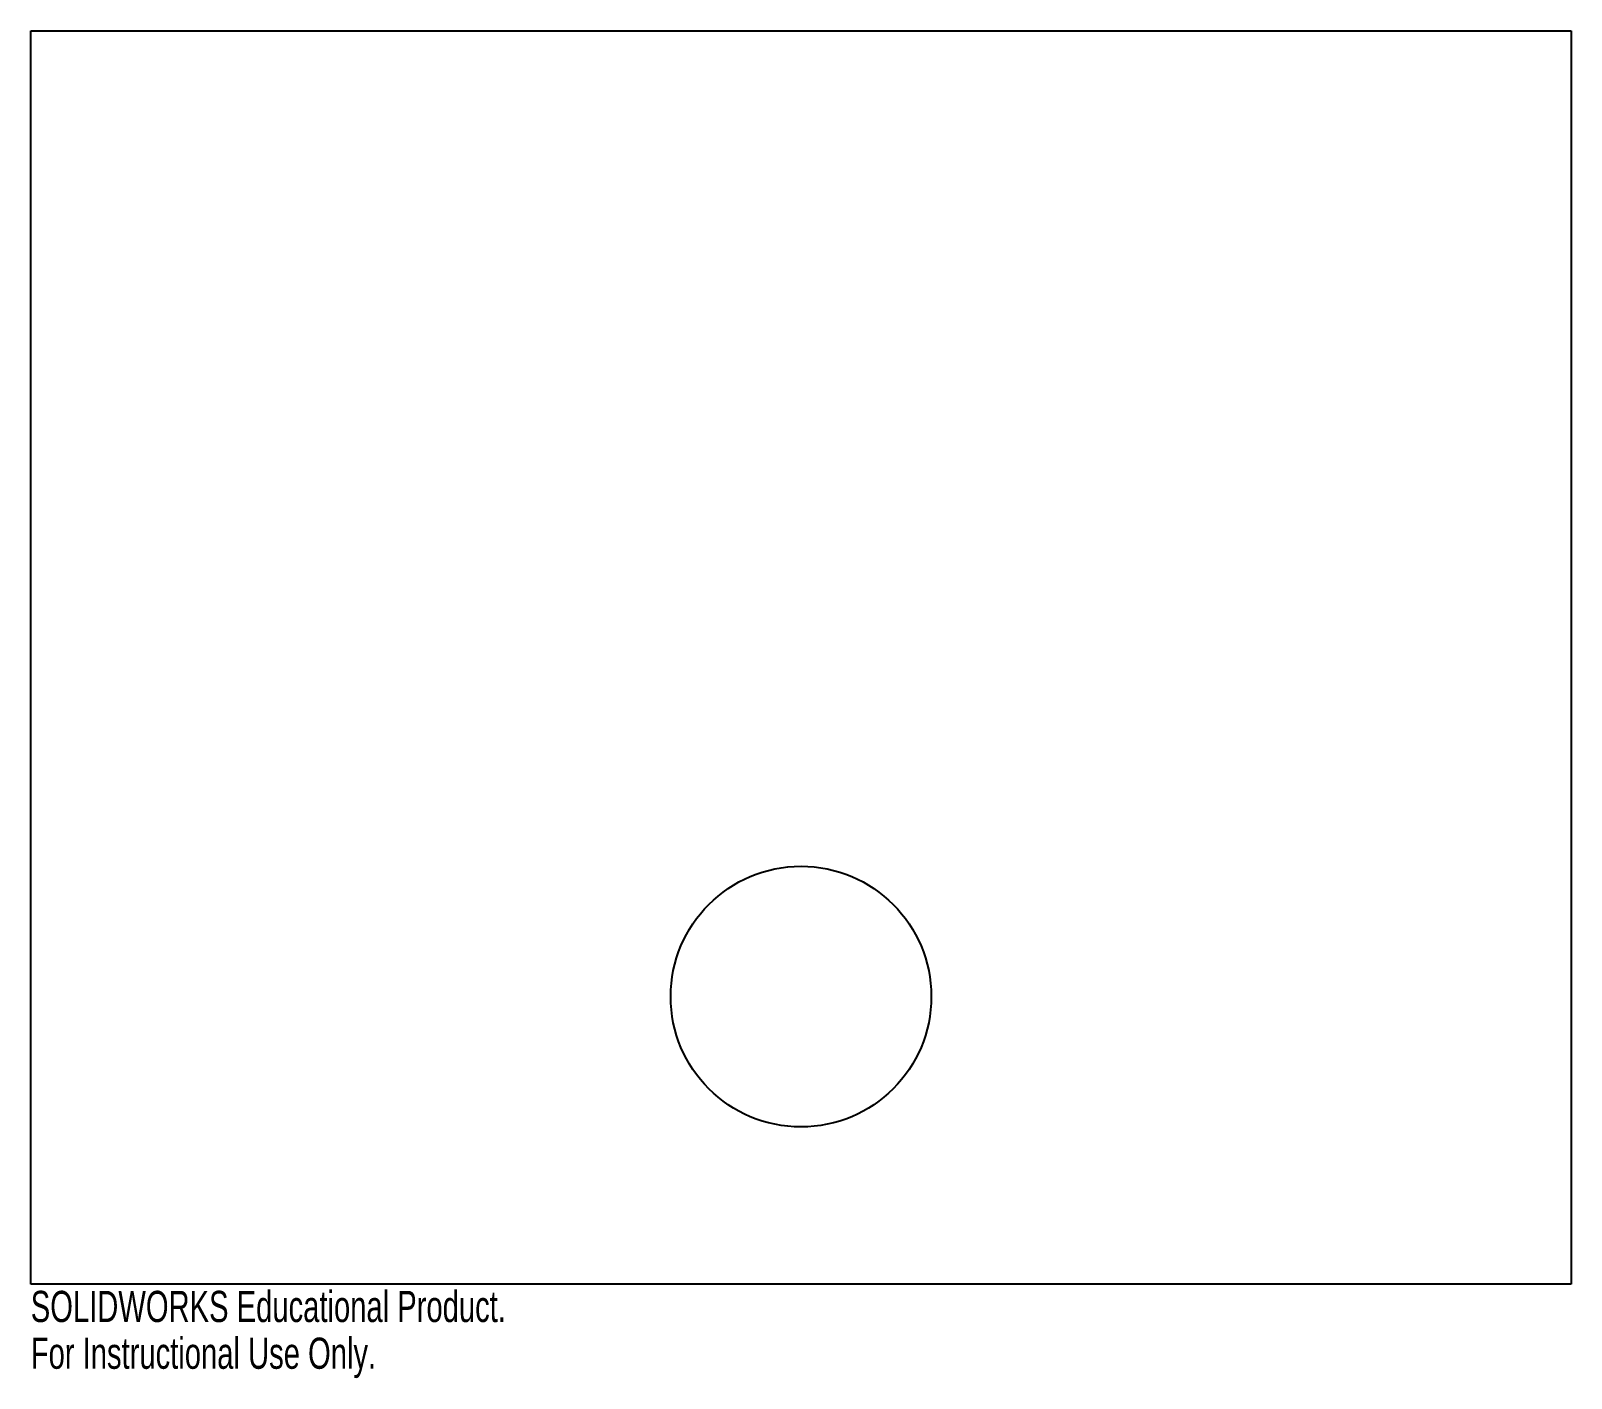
# Model space of a CAD drawing. Header units: millimetres. Extents: x -119 to 119, y -15 to 194.
import ezdxf

# ---------------------------------------------------------------- set-up
doc = ezdxf.new("R2010")
doc.units = ezdxf.units.MM
doc.styles.add('SLDTEXTSTYLE0', font='TXT', dxfattribs={"width": 0.7})

msp = doc.modelspace()

# ---------------------------------------------------------------- linework, layer by layer
at = {"color": 7, "linetype": 'Continuous', "lineweight": 25}
for p, q in [((-119.44, 194.34), (119.44, 194.34)), ((-119.44, 0), (-119.44, 194.34)), ((119.44, 194.34), (119.44, 0)), ((119.44, 0), (-119.44, 0))]:
    msp.add_line(p, q, dxfattribs=at)
msp.add_circle((0, 44.6), 20.21, dxfattribs=at)

# ---------------------------------------------------------------- texts
at = {"color": 7, "linetype": 'Continuous', "char_height": 4.8336, "attachment_point": 1, "style": 'SLDTEXTSTYLE0'}
for s, insert in [('SOLIDWORKS Educational Product.', (-119.44, -1.02)), ('For Instructional Use Only.', (-119.44, -8.27))]:
    msp.add_mtext(s, dxfattribs=dict(at, insert=insert))

doc.saveas('drawing.dxf')
